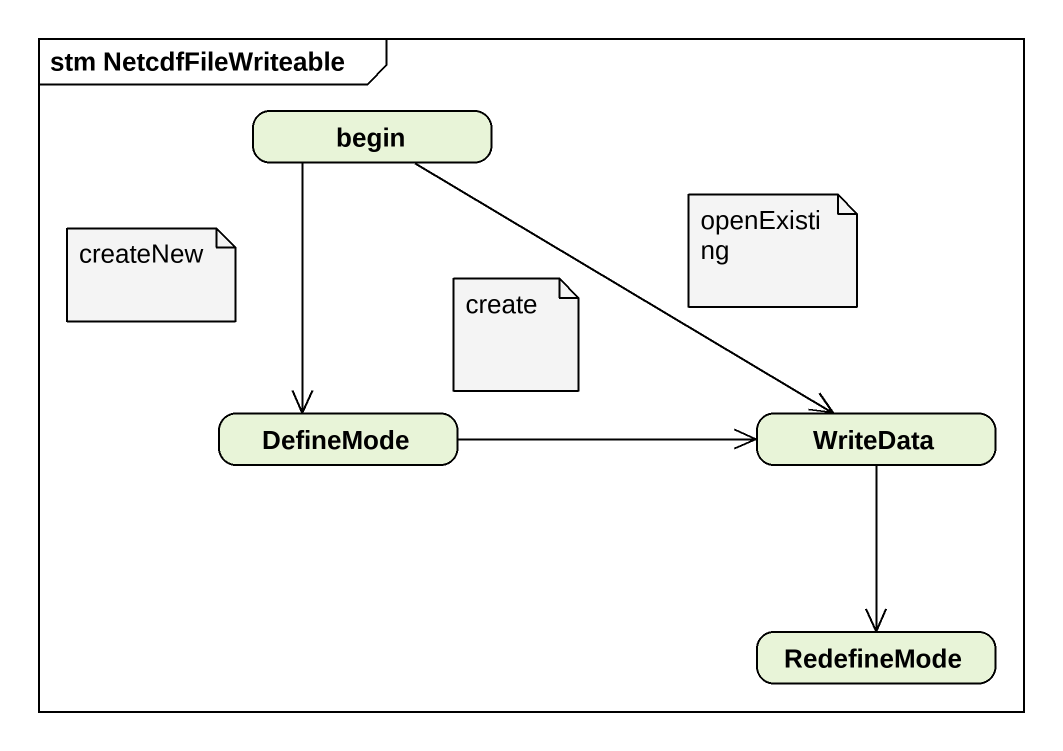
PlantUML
@startuml
mainframe stm NetcdfFileWriteable
hide empty description
state begin
state DefineMode
state WriteData
state RedefineMode
begin --> DefineMode
begin --> WriteData
DefineMode -right-> WriteData
WriteData --> RedefineMode
note as N1
  openExisting
end note
note as N2
  createNew
end note
note as N3
  create
end note
@enduml
